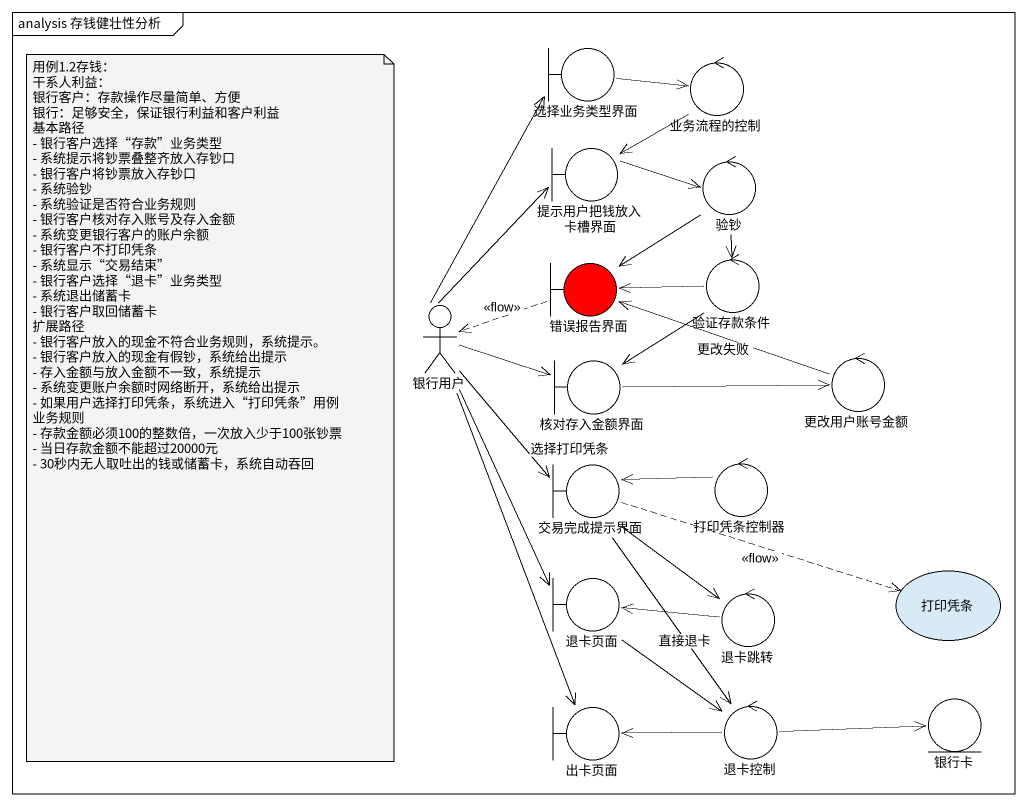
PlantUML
@startuml
mainframe analysis 存钱健壮性分析
boundary 选择业务类型界面
control 业务流程的控制
boundary 提示用户把钱放入卡槽界面
control 验钞
actor 银行用户
boundary 错误报告界面 #FF0000
control 验证存款条件
control 更改用户账号金额
boundary 核对存入金额界面
boundary 交易完成提示界面
control 打印凭条控制器
usecase 打印凭条
boundary 退卡页面
control 退卡跳转
boundary 出卡页面
control 退卡控制
entity 银行卡
选择业务类型界面 -right-> 业务流程的控制
业务流程的控制 --> 提示用户把钱放入卡槽界面
提示用户把钱放入卡槽界面 -right-> 验钞
验钞 --> 错误报告界面
验钞 --> 验证存款条件
银行用户 -up-> 选择业务类型界面
银行用户 -up-> 提示用户把钱放入卡槽界面
银行用户 -right-> 核对存入金额界面
银行用户 --> 交易完成提示界面 : 选择打印凭条
银行用户 --> 退卡页面
银行用户 --> 出卡页面
错误报告界面 .left.> 银行用户 : <<flow>>
验证存款条件 -left-> 错误报告界面
验证存款条件 --> 核对存入金额界面
更改用户账号金额 -left-> 错误报告界面 : 更改失败
核对存入金额界面 -right-> 更改用户账号金额
交易完成提示界面 .right.> 打印凭条 : <<flow>>
交易完成提示界面 --> 退卡跳转
交易完成提示界面 --> 退卡控制 : 直接退卡
打印凭条控制器 -left-> 交易完成提示界面
退卡页面 --> 退卡控制
退卡跳转 -left-> 退卡页面
退卡控制 -left-> 出卡页面
退卡控制 -right-> 银行卡
note as N1
  用例1.2存钱：
  干系人利益：
  银行客户：存款操作尽量简单、方便
  银行：足够安全，保证银行利益和客户利益
  基本路径
  - 银行客户选择“存款”业务类型
  - 系统提示将钞票叠整齐放入存钞口
  - 银行客户将钞票放入存钞口
  - 系统验钞
  - 系统验证是否符合业务规则
  - 银行客户核对存入账号及存入金额
  - 系统变更银行客户的账户余额
  - 银行客户不打印凭条
  - 系统显示“交易结束”
  - 银行客户选择“退卡”业务类型
  - 系统退出储蓄卡
  - 银行客户取回储蓄卡
  扩展路径
  - 银行客户放入的现金不符合业务规则，系统提示。
  - 银行客户放入的现金有假钞，系统给出提示
  - 存入金额与放入金额不一致，系统提示
  - 系统变更账户余额时网络断开，系统给出提示
  - 如果用户选择打印凭条，系统进入“打印凭条”用例
  业务规则
  - 存款金额必须100的整数倍，一次放入少于100张钞票
  - 当日存款金额不能超过20000元
  - 30秒内无人取吐出的钱或储蓄卡，系统自动吞回
end note
@enduml
